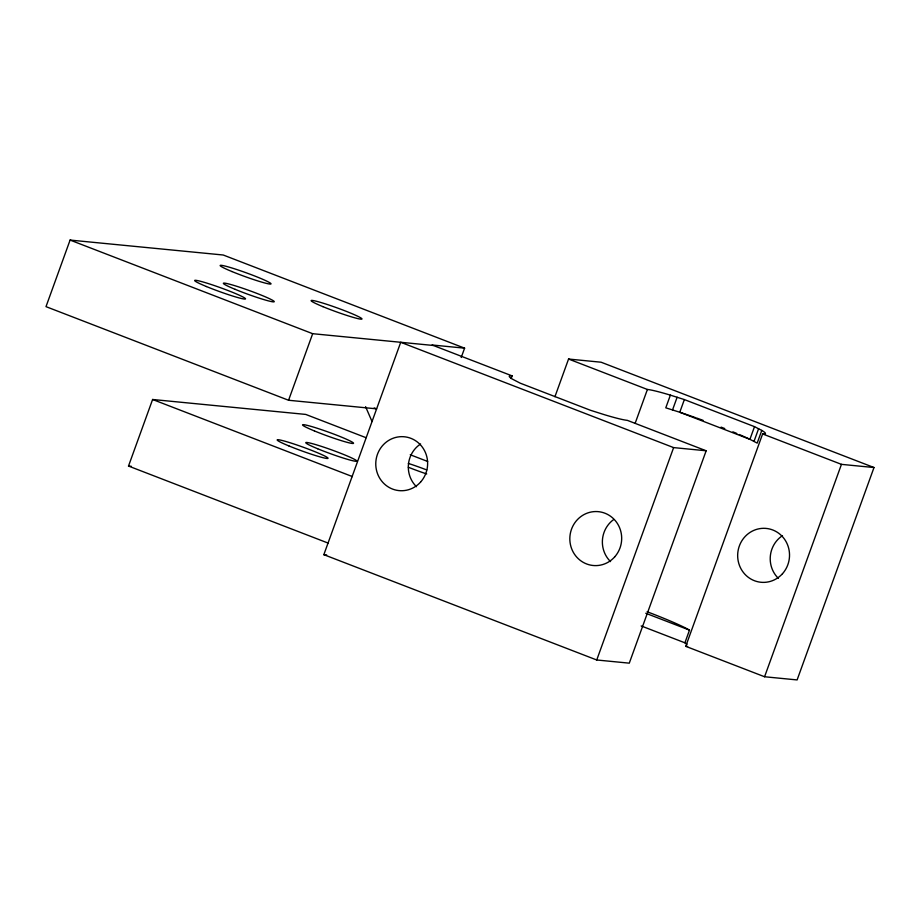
<?xml version="1.0" encoding="UTF-8"?>
<svg xmlns="http://www.w3.org/2000/svg" width="920" height="920" viewBox="0 0 920 920"><rect width="100%" height="100%" fill="white"/><g stroke="black" fill="none" stroke-linecap="round" stroke-linejoin="round"><path stroke-width="1.38" d="M461.219 357.478L464.6 348.162L223.238 255.012L70.093 240.074L46 306.647L288.57 400.257L376.625 408.848L374.198 407.916M328.302 543.156L128.512 466.049L152.605 399.487L305.75 414.425L366.034 437.69M288.57 400.257L312.673 333.695L433.262 345.46M323.84 554.668L400.729 342.286L673.624 447.603L706.157 450.777L629.28 663.159L596.735 659.985L323.84 554.668L326.669 554.944M511.129 378.568L512.106 375.877L432.055 344.988L464.6 348.162M554.933 396.704L568.56 359.041L601.105 362.216L874 467.532L797.111 679.926L764.577 676.752L685.733 646.323L762.622 433.941A64.227 4.703 19.9 0 0 761.783 430.422L754.515 426.65L684.365 399.579L670.381 395.14A64.227 4.703 19.9 0 0 647.404 389.471L568.56 359.041M635.237 423.073L647.404 389.471M670.381 395.14L665.781 407.824L679.776 412.252A64.227 4.703 19.9 0 1 695.175 417.519M672.543 409.917L677.131 397.233M684.365 399.579L679.776 412.252L749.915 439.323L757.194 443.106L761.783 430.422M596.735 659.985L673.624 447.603M754.515 426.65L749.915 439.323A64.227 4.703 19.9 0 0 739.266 434.527M754.02 441.358L758.609 428.685M687.113 644.23A64.227 4.703 19.9 0 0 684.905 642.815L689.494 630.131A64.227 4.703 19.9 0 0 647.094 611.731M764.577 676.752L841.455 464.358L874 467.532M128.512 466.049L131.341 466.325M762.622 433.941L841.455 464.358M706.157 450.777L627.325 420.348A64.227 4.703 19.9 0 1 604.348 414.678L590.352 410.239L520.214 383.168L512.934 379.397A64.227 4.703 19.9 0 1 512.106 375.877M70.093 240.074L312.673 333.695M410.251 454.756L427.673 461.472M152.605 399.487L352.406 476.583M645.771 613.26L689.494 630.131M641.182 625.933L684.905 642.815M365.573 406.651L372.036 421.532M426.707 473.961A27.048 1.978 19.9 0 1 408.319 467.233M408.33 463.427A27.048 1.978 19.9 0 1 426.73 469.947M778.377 578.37A27.048 25.921 -84.4 0 1 782.483 535.659M687.619 646.369A64.227 4.703 19.9 0 1 685.733 646.323M696.486 417.979A64.227 4.703 19.9 0 1 703.075 420.348M721.096 427.121A64.227 4.703 19.9 0 1 724.776 428.57M732.895 431.848A64.227 4.703 19.9 0 1 736.793 433.481M610.535 561.602A27.048 25.921 -84.4 0 1 613.697 519.535M416.484 486.714A27.048 25.921 -84.4 0 1 420.589 443.992M314.433 430.951A27.048 1.978 19.9 0 0 353.522 443.325A27.048 1.978 19.9 0 0 316.365 427.995A27.048 1.978 19.9 0 0 314.433 430.951M782.494 573.7A27.048 25.921 -84.4 0 0 769.534 528.977A27.048 25.921 -84.4 0 0 738.76 563.351A27.048 25.921 -84.4 0 0 782.494 573.7M317.653 448.753A27.048 1.978 19.9 0 0 356.73 461.127A27.048 1.978 19.9 0 0 319.585 445.797A27.048 1.978 19.9 0 0 317.653 448.753M288.938 445.947A27.048 1.978 19.9 0 0 328.026 458.332A27.048 1.978 19.9 0 0 290.869 443.003A27.048 1.978 19.9 0 0 288.938 445.947M614.652 556.933A27.048 25.921 -84.4 0 0 601.692 512.21A27.048 25.921 -84.4 0 0 570.929 546.595A27.048 25.921 -84.4 0 0 614.652 556.933M206.425 286.534A27.048 1.978 19.9 0 0 245.513 298.919A27.048 1.978 19.9 0 0 208.357 283.59A27.048 1.978 19.9 0 0 206.425 286.534M235.14 289.34A27.048 1.978 19.9 0 0 274.229 301.725A27.048 1.978 19.9 0 0 237.072 286.396A27.048 1.978 19.9 0 0 235.14 289.34M231.92 271.538A27.048 1.978 19.9 0 0 271.009 283.923A27.048 1.978 19.9 0 0 233.852 268.594A27.048 1.978 19.9 0 0 231.92 271.538M322.885 306.647A27.048 1.978 19.9 0 0 361.974 319.022A27.048 1.978 19.9 0 0 324.817 303.703A27.048 1.978 19.9 0 0 322.885 306.647M420.601 482.046A27.048 25.921 -84.4 0 0 407.64 437.322A27.048 25.921 -84.4 0 0 376.866 471.695A27.048 25.921 -84.4 0 0 420.601 482.046"/></g></svg>
